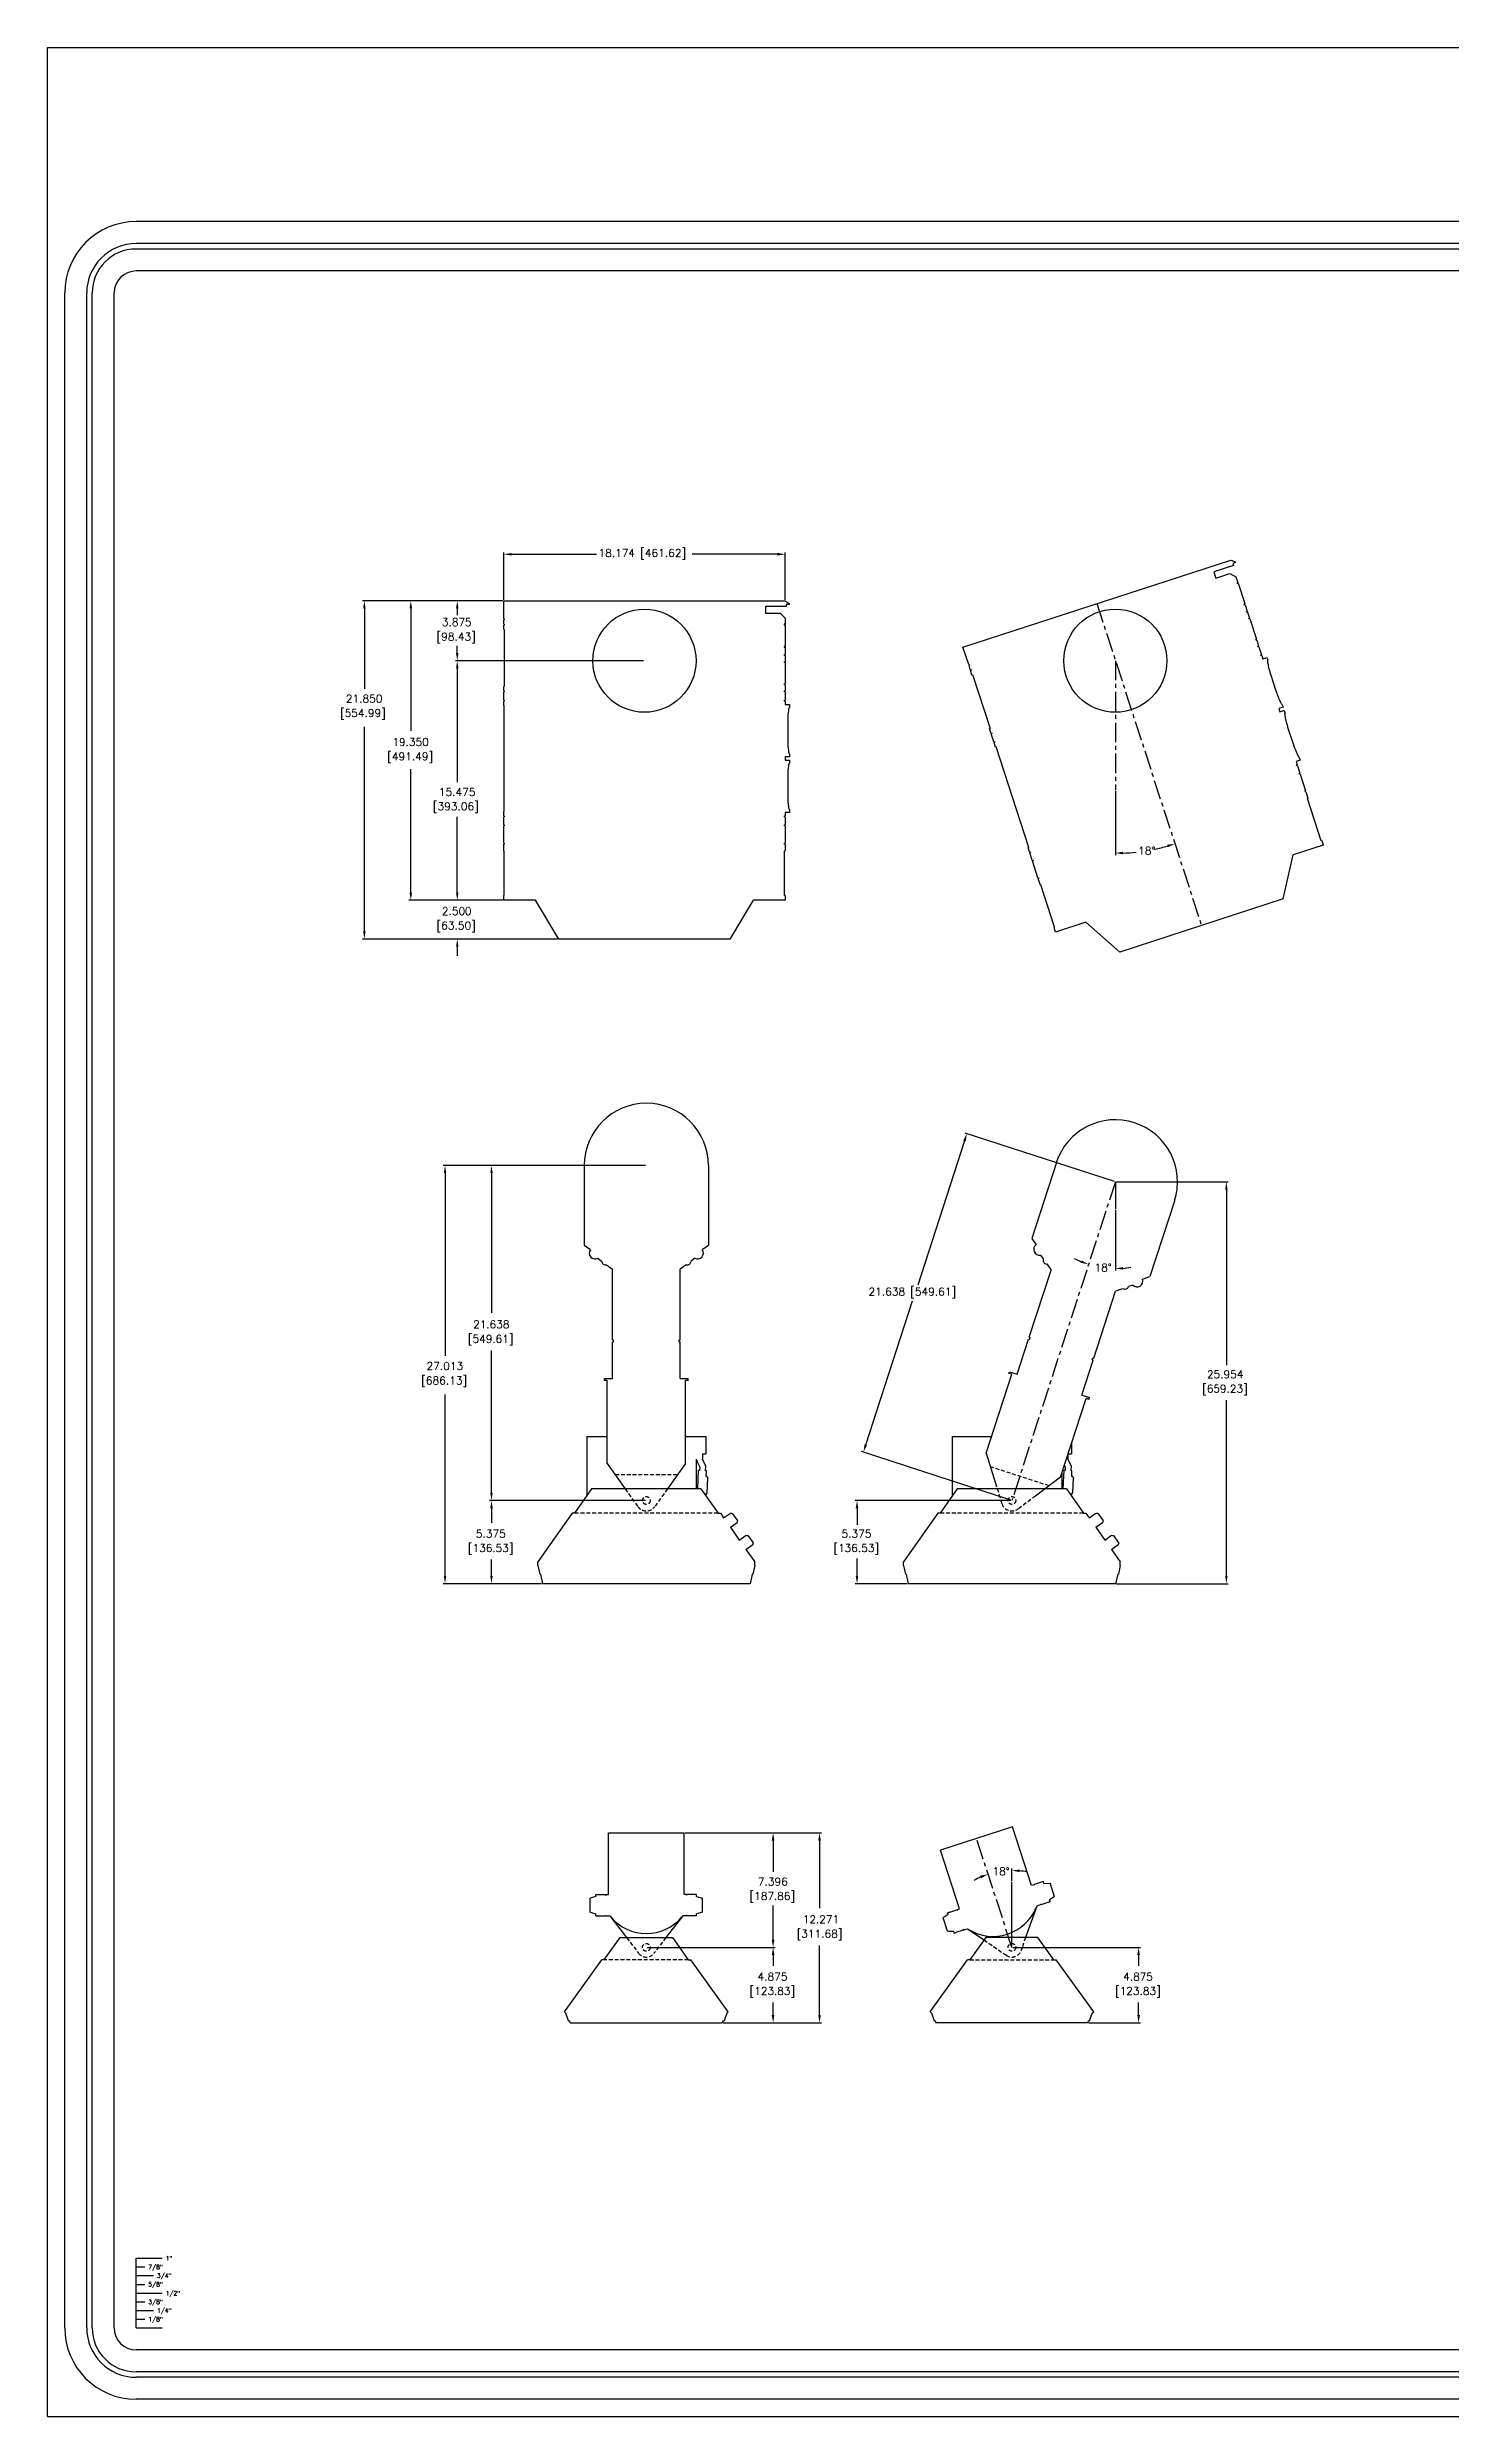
# Model space of a CAD drawing. Extents: x 0 to 198, y 0 to 153.
# Drawn here: x 0 to 90.6, y 0 to 153 of the extents above; entities that cross this region are included whole.
import ezdxf

# ---------------------------------------------------------------- set-up
doc = ezdxf.new("R2010")
doc.units = 0
doc.linetypes.add('CENTER', pattern=[2, 1.25, -0.25, 0.25, -0.25])
doc.linetypes.add('HIDDEN', pattern=[0.375, 0.25, -0.125])
doc.layers.get('0').update_dxf_attribs({"linetype": 'CONTINUOUS'})
for name, color, linetype in [('BODY_OUTLINE', 7, 'CONTINUOUS'), ('CENTER_LEG_OUTLINE', 7, 'CONTINUOUS'), ('DIMENSIONS', 1, 'CONTINUOUS'), ('FORM', 5, 'CONTINUOUS'), ('OUTER_LEG_OUTLINE', 7, 'CONTINUOUS')]:
    doc.layers.add(name, color=color, linetype=linetype)
doc.styles.get("Standard").update_dxf_attribs({"font": 'simplex.shx'})

# ---------------------------------------------------------------- blocks, each defined once
blk = doc.blocks.new('*U1')
at = {"layer": 'DIMENSIONS'}
for s, p in [('5.375 ', (27.68, 56.77)), ('[136.53]', (27.15, 55.84))]:
    blk.add_text(s, height=0.5, dxfattribs=at).set_placement(p)
blk = doc.blocks.new('*U2')
at = {"layer": 'DIMENSIONS'}
for s, p in [('21.638 ', (27.49, 70.28)), ('[549.61]', (27.15, 69.35))]:
    blk.add_text(s, height=0.5, dxfattribs=at).set_placement(p)
blk = doc.blocks.new('*U3')
at = {"layer": 'DIMENSIONS'}
for s, p in [('27.013 ', (24.49, 67.59)), ('[686.13]', (24.15, 66.66))]:
    blk.add_text(s, height=0.5, dxfattribs=at).set_placement(p)
blk = doc.blocks.new('*U4')
at = {"layer": 'DIMENSIONS'}
for s, p in [('5.375 ', (51.29, 56.77)), ('[136.53]', (50.76, 55.84))]:
    blk.add_text(s, height=0.5, dxfattribs=at).set_placement(p)
blk = doc.blocks.new('*U5')
at = {"layer": 'DIMENSIONS'}
blk.add_text('21.638 [549.61]', height=0.5, dxfattribs=at).set_placement((53.03, 72.4))
blk = doc.blocks.new('*U6')
at = {"layer": 'DIMENSIONS'}
for s, p in [('25.954 ', (74.89, 67.06)), ('[659.23]', (74.57, 66.13))]:
    blk.add_text(s, height=0.5, dxfattribs=at).set_placement(p)

msp = doc.modelspace()

# ---------------------------------------------------------------- linework, layer by layer
for p, q in [((0, 0), (0, 153)), ((0, 153), (198, 153)), ((5.73, 5.73), (5.73, 10.23)), ((5.73, 10.23), (7.42, 10.23)), ((5.73, 9.67), (6.29, 9.67)), ((5.73, 9.11), (6.86, 9.11)), ((5.73, 8.54), (6.29, 8.54)), ((5.73, 7.98), (7.42, 7.98)), ((5.73, 7.42), (6.29, 7.42)), ((5.73, 6.86), (6.86, 6.86)), ((5.73, 6.29), (6.29, 6.29)), ((5.73, 5.73), (7.42, 5.73)), ((0, 0), (198, 0))]:
    msp.add_line(p, q)
at = {"layer": 'BODY_OUTLINE'}
for p, q in [((59.13, 114.27), (76.42, 119.89)), ((76.59, 119.55), (75.33, 119.14)), ((76.42, 119.89), (76.71, 119.78)), ((76.73, 119.73), (76.55, 119.67)), ((76.55, 119.67), (76.59, 119.55)), ((76.71, 119.78), (76.73, 119.73)), ((75.33, 119.14), (75.46, 118.73)), ((75.46, 118.73), (76.37, 119.02)), ((76.37, 119.02), (76.76, 118.82)), ((76.76, 118.82), (76.88, 118.45)), ((76.88, 118.45), (76.82, 118.43)), ((76.82, 118.43), (76.84, 118.37)), ((76.84, 118.37), (76.9, 118.39)), ((76.9, 118.39), (77.33, 117.08)), ((29.47, 117.27), (47.65, 117.27)), ((29.47, 116.09), (29.47, 117.27)), ((47.71, 116.89), (46.38, 116.89)), ((46.38, 116.89), (46.38, 116.46)), ((46.38, 116.46), (47.33, 116.46)), ((47.33, 116.46), (47.65, 116.15)), ((47.65, 117.27), (47.9, 117.08)), ((47.9, 117.02), (47.71, 117.02)), ((47.71, 117.02), (47.71, 116.89)), ((47.9, 117.08), (47.9, 117.02)), ((77.33, 117.08), (77.27, 117.06)), ((77.27, 117.06), (77.29, 117.01)), ((77.29, 117.01), (77.35, 117.03)), ((77.35, 117.03), (77.49, 116.58)), ((77.45, 116.57), (77.49, 116.58)), ((77.47, 116.51), (77.45, 116.57)), ((77.51, 116.52), (77.47, 116.51)), ((77.51, 116.52), (77.63, 116.15)), ((29.47, 116.09), (29.51, 116.09)), ((29.51, 116.03), (29.47, 116.03)), ((29.47, 115.75), (29.47, 116.03)), ((29.47, 115.75), (29.51, 115.75)), ((29.51, 115.69), (29.47, 115.69)), ((29.47, 115.4), (29.47, 115.69)), ((29.47, 115.4), (29.51, 115.4)), ((29.51, 116.09), (29.51, 116.03)), ((29.51, 115.75), (29.51, 115.69)), ((29.51, 115.4), (29.51, 111.73)), ((47.58, 115.76), (47.58, 115.7)), ((47.65, 115.76), (47.58, 115.76)), ((47.58, 115.7), (47.65, 115.7)), ((47.65, 116.15), (47.65, 115.76)), ((47.65, 115.7), (47.65, 114.32)), ((77.59, 116.13), (77.63, 116.15)), ((77.61, 116.07), (77.59, 116.13)), ((77.65, 116.09), (77.61, 116.07)), ((77.65, 116.09), (78.08, 114.78)), ((78.04, 114.77), (78.08, 114.78)), ((78.06, 114.71), (78.04, 114.77)), ((47.58, 114.32), (47.58, 114.26)), ((47.65, 114.32), (47.58, 114.32)), ((47.58, 114.26), (47.65, 114.26)), ((47.61, 113.79), (47.65, 113.79)), ((47.61, 113.73), (47.61, 113.79)), ((47.65, 113.73), (47.61, 113.73)), ((47.61, 113.33), (47.65, 113.33)), ((47.61, 113.27), (47.61, 113.33)), ((47.65, 113.27), (47.61, 113.27)), ((47.65, 114.26), (47.65, 113.79)), ((47.65, 113.73), (47.65, 113.33)), ((47.65, 113.27), (47.65, 111.9)), ((59.5, 113.15), (59.13, 114.27)), ((78.1, 114.72), (78.06, 114.71)), ((78.1, 114.72), (78.22, 114.34)), ((78.18, 114.33), (78.22, 114.34)), ((78.2, 114.27), (78.18, 114.33)), ((78.24, 114.29), (78.2, 114.27)), ((78.24, 114.29), (78.4, 113.78)), ((78.36, 113.76), (78.4, 113.78)), ((78.38, 113.71), (78.36, 113.76)), ((78.42, 113.72), (78.38, 113.71)), ((78.42, 113.72), (78.49, 113.51)), ((78.49, 113.51), (78.76, 113.6)), ((78.76, 113.6), (78.81, 113.42)), ((78.81, 113.42), (78.81, 113.42)), ((78.81, 113.41), (78.81, 113.42)), ((78.81, 113.39), (78.81, 113.41)), ((78.81, 113.36), (78.81, 113.39)), ((78.81, 113.31), (78.81, 113.36)), ((78.82, 113.26), (78.81, 113.31)), ((78.84, 113.19), (78.82, 113.26)), ((29.47, 111.44), (29.47, 111.73)), ((29.51, 111.73), (29.47, 111.73)), ((47.61, 111.9), (47.65, 111.9)), ((47.61, 111.84), (47.61, 111.9)), ((47.65, 111.84), (47.61, 111.84)), ((47.65, 111.84), (47.65, 111.44)), ((59.5, 113.15), (59.54, 113.16)), ((59.55, 113.1), (59.52, 113.09)), ((59.6, 112.83), (59.52, 113.09)), ((59.54, 113.16), (59.55, 113.1)), ((59.6, 112.83), (59.64, 112.84)), ((59.66, 112.78), (59.62, 112.77)), ((59.71, 112.49), (59.62, 112.77)), ((59.64, 112.84), (59.66, 112.78)), ((59.71, 112.49), (59.75, 112.5)), ((59.75, 112.5), (60.88, 109.02)), ((78.85, 113.12), (78.84, 113.19)), ((78.87, 113.04), (78.85, 113.12)), ((78.89, 112.95), (78.87, 113.04)), ((78.91, 112.85), (78.89, 112.95)), ((78.94, 112.75), (78.91, 112.85)), ((78.97, 112.65), (78.94, 112.75)), ((79, 112.54), (78.97, 112.65)), ((79.03, 112.44), (79, 112.54)), ((79.34, 111.49), (79.03, 112.44)), ((29.47, 111.44), (29.51, 111.44)), ((29.51, 111.38), (29.47, 111.38)), ((29.47, 110.84), (29.47, 111.38)), ((29.47, 110.84), (29.51, 110.84)), ((29.51, 110.78), (29.47, 110.78)), ((29.47, 110.49), (29.47, 110.78)), ((29.51, 110.49), (29.47, 110.49)), ((29.51, 111.44), (29.51, 111.38)), ((29.51, 110.84), (29.51, 110.78)), ((29.51, 103.66), (29.51, 110.49)), ((47.61, 111.44), (47.65, 111.44)), ((47.61, 111.38), (47.61, 111.44)), ((47.65, 111.38), (47.61, 111.38)), ((47.61, 110.84), (47.65, 110.84)), ((47.61, 110.78), (47.61, 110.84)), ((47.65, 110.78), (47.61, 110.78)), ((47.65, 111.38), (47.65, 110.84)), ((47.65, 110.78), (47.65, 110.56)), ((47.65, 110.56), (47.93, 110.56)), ((47.88, 110.16), (47.89, 110.22)), ((47.89, 110.28), (47.9, 110.32)), ((47.89, 110.22), (47.89, 110.28)), ((47.9, 110.32), (47.91, 110.35)), ((47.91, 110.35), (47.92, 110.37)), ((47.92, 110.37), (47.92, 110.38)), ((47.92, 110.38), (47.93, 110.38)), ((47.93, 110.56), (47.93, 110.38)), ((79.38, 111.38), (79.34, 111.49)), ((79.41, 111.28), (79.38, 111.38)), ((79.45, 111.18), (79.41, 111.28)), ((79.49, 111.08), (79.45, 111.18)), ((79.52, 110.99), (79.49, 111.08)), ((79.56, 110.9), (79.52, 110.99)), ((79.8, 110.39), (79.53, 110.3)), ((79.53, 110.3), (79.6, 110.09)), ((79.6, 110.83), (79.56, 110.9)), ((79.63, 110.76), (79.6, 110.83)), ((79.6, 110.09), (79.86, 110.17)), ((79.66, 110.7), (79.63, 110.76)), ((79.68, 110.65), (79.66, 110.7)), ((79.7, 110.61), (79.68, 110.65)), ((79.72, 110.58), (79.7, 110.61)), ((79.73, 110.57), (79.72, 110.58)), ((79.73, 110.56), (79.73, 110.57)), ((79.74, 110.56), (79.73, 110.56)), ((79.74, 110.56), (79.8, 110.39)), ((79.86, 110.17), (79.87, 110.17)), ((79.87, 110.17), (79.93, 109.99)), ((47.83, 109.6), (47.84, 109.7)), ((47.83, 109.49), (47.83, 109.6)), ((47.83, 109.38), (47.83, 109.49)), ((47.83, 108.38), (47.83, 109.38)), ((47.84, 109.81), (47.85, 109.91)), ((47.84, 109.7), (47.84, 109.81)), ((47.85, 109.91), (47.86, 110)), ((47.86, 110), (47.87, 110.08)), ((47.87, 110.08), (47.88, 110.16)), ((60.88, 109.02), (60.84, 109.01)), ((60.93, 108.73), (60.84, 109.01)), ((60.93, 108.73), (60.97, 108.74)), ((60.99, 108.68), (60.95, 108.67)), ((61.12, 108.16), (60.95, 108.67)), ((60.97, 108.74), (60.99, 108.68)), ((79.92, 109.99), (79.93, 109.99)), ((79.92, 109.97), (79.92, 109.99)), ((79.92, 109.99), (79.92, 109.99)), ((79.92, 109.93), (79.92, 109.97)), ((79.93, 109.89), (79.92, 109.93)), ((79.94, 109.83), (79.93, 109.89)), ((79.95, 109.77), (79.94, 109.83)), ((79.96, 109.7), (79.95, 109.77)), ((79.98, 109.61), (79.96, 109.7)), ((80, 109.52), (79.98, 109.61)), ((80.02, 109.43), (80, 109.52)), ((80.05, 109.33), (80.02, 109.43)), ((80.08, 109.23), (80.05, 109.33)), ((80.11, 109.12), (80.08, 109.23)), ((80.14, 109.01), (80.11, 109.12)), ((80.45, 108.06), (80.14, 109.01)), ((47.65, 107.19), (47.65, 106.96)), ((47.93, 107.19), (47.65, 107.19)), ((47.83, 108.27), (47.83, 108.38)), ((47.83, 108.16), (47.83, 108.27)), ((47.84, 108.05), (47.83, 108.16)), ((47.84, 107.94), (47.84, 108.05)), ((47.85, 107.85), (47.84, 107.94)), ((47.86, 107.75), (47.85, 107.85)), ((47.87, 107.67), (47.86, 107.75)), ((47.88, 107.59), (47.87, 107.67)), ((47.89, 107.53), (47.88, 107.59)), ((47.89, 107.48), (47.89, 107.53)), ((47.9, 107.43), (47.89, 107.48)), ((47.91, 107.4), (47.9, 107.43)), ((47.92, 107.38), (47.91, 107.4)), ((47.92, 107.38), (47.92, 107.38)), ((47.93, 107.38), (47.92, 107.38)), ((47.93, 107.38), (47.93, 107.19)), ((61.12, 108.16), (61.16, 108.17)), ((61.17, 108.11), (61.14, 108.1)), ((61.23, 107.82), (61.14, 108.1)), ((61.16, 108.17), (61.17, 108.11)), ((61.27, 107.83), (61.23, 107.82)), ((63.38, 101.34), (61.27, 107.83)), ((80.49, 107.96), (80.45, 108.06)), ((80.52, 107.86), (80.49, 107.96)), ((80.56, 107.75), (80.52, 107.86)), ((80.6, 107.66), (80.56, 107.75)), ((80.64, 107.56), (80.6, 107.66)), ((80.67, 107.48), (80.64, 107.56)), ((80.71, 107.4), (80.67, 107.48)), ((80.74, 107.33), (80.71, 107.4)), ((80.77, 107.27), (80.74, 107.33)), ((80.79, 107.23), (80.77, 107.27)), ((80.81, 107.19), (80.79, 107.23)), ((80.83, 107.16), (80.81, 107.19)), ((80.84, 107.14), (80.83, 107.16)), ((80.85, 107.14), (80.84, 107.14)), ((80.85, 107.14), (80.91, 106.96)), ((80.85, 107.14), (80.85, 107.14)), ((47.65, 106.96), (47.92, 106.96)), ((47.83, 106), (47.84, 106.1)), ((47.83, 105.89), (47.83, 106)), ((47.83, 105.78), (47.83, 105.89)), ((47.83, 104.78), (47.83, 105.78)), ((47.84, 106.21), (47.85, 106.31)), ((47.84, 106.1), (47.84, 106.21)), ((47.85, 106.31), (47.86, 106.4)), ((47.86, 106.4), (47.87, 106.48)), ((47.87, 106.48), (47.88, 106.56)), ((47.88, 106.56), (47.89, 106.62)), ((47.89, 106.68), (47.9, 106.72)), ((47.89, 106.62), (47.89, 106.68)), ((47.9, 106.72), (47.91, 106.75)), ((47.91, 106.75), (47.92, 106.77)), ((47.92, 106.96), (47.93, 106.96)), ((47.92, 106.77), (47.92, 106.78)), ((47.92, 106.78), (47.93, 106.78)), ((47.93, 106.96), (47.93, 106.78)), ((80.91, 106.96), (80.64, 106.88)), ((80.64, 106.88), (80.71, 106.67)), ((80.67, 106.65), (80.71, 106.67)), ((80.69, 106.6), (80.67, 106.65)), ((80.73, 106.61), (80.69, 106.6)), ((80.73, 106.61), (80.89, 106.13)), ((80.85, 106.12), (80.89, 106.13)), ((80.87, 106.06), (80.85, 106.12)), ((80.91, 106.07), (80.87, 106.06)), ((80.91, 106.07), (81.26, 104.99)), ((47.83, 104.67), (47.83, 104.78)), ((47.83, 104.56), (47.83, 104.67)), ((47.84, 104.45), (47.83, 104.56)), ((47.84, 104.34), (47.84, 104.45)), ((47.85, 104.25), (47.84, 104.34)), ((47.86, 104.15), (47.85, 104.25)), ((47.87, 104.07), (47.86, 104.15)), ((47.88, 103.99), (47.87, 104.07)), ((81.22, 104.98), (81.26, 104.99)), ((81.24, 104.92), (81.22, 104.98)), ((81.28, 104.93), (81.24, 104.92)), ((81.28, 104.93), (81.41, 104.52)), ((81.37, 104.5), (81.41, 104.52)), ((82.26, 101.77), (81.37, 104.5)), ((29.47, 103.66), (29.51, 103.66)), ((29.47, 103.37), (29.47, 103.66)), ((29.47, 103.37), (29.51, 103.37)), ((29.51, 103.31), (29.47, 103.31)), ((29.47, 102.8), (29.47, 103.31)), ((29.47, 102.8), (29.51, 102.8)), ((29.47, 101.6), (29.47, 102.74)), ((29.51, 102.74), (29.47, 102.74)), ((29.51, 103.37), (29.51, 103.31)), ((29.51, 102.8), (29.51, 102.74)), ((47.61, 103.37), (47.65, 103.37)), ((47.61, 103.31), (47.61, 103.37)), ((47.65, 103.31), (47.61, 103.31)), ((47.61, 102.8), (47.65, 102.8)), ((47.61, 102.74), (47.61, 102.8)), ((47.65, 102.74), (47.61, 102.74)), ((47.93, 103.59), (47.65, 103.59)), ((47.65, 103.59), (47.65, 103.37)), ((47.65, 103.31), (47.65, 102.8)), ((47.65, 102.74), (47.65, 101.6)), ((47.89, 103.93), (47.88, 103.99)), ((47.89, 103.88), (47.89, 103.93)), ((47.9, 103.83), (47.89, 103.88)), ((47.91, 103.8), (47.9, 103.83)), ((47.92, 103.78), (47.91, 103.8)), ((47.92, 103.78), (47.92, 103.78)), ((47.93, 103.78), (47.92, 103.78)), ((47.93, 103.78), (47.93, 103.59)), ((29.47, 101.6), (29.51, 101.6)), ((29.51, 101.54), (29.47, 101.54)), ((29.47, 101.11), (29.47, 101.54)), ((29.51, 101.11), (29.47, 101.11)), ((29.51, 101.6), (29.51, 101.54)), ((29.51, 98.23), (29.51, 101.11)), ((47.61, 101.6), (47.65, 101.6)), ((47.61, 101.54), (47.61, 101.6)), ((47.65, 101.54), (47.61, 101.54)), ((47.61, 98.23), (47.61, 101.11)), ((47.61, 101.11), (47.65, 101.11)), ((47.65, 101.54), (47.65, 101.11)), ((63.34, 101.33), (63.38, 101.34)), ((63.43, 101.05), (63.34, 101.33)), ((63.43, 101.05), (63.47, 101.06)), ((63.48, 101.01), (63.45, 100.99)), ((63.6, 100.51), (63.45, 100.99)), ((63.47, 101.06), (63.48, 101.01)), ((82.4, 101.48), (80.45, 100.85)), ((82.3, 101.78), (82.26, 101.77)), ((82.3, 101.78), (82.4, 101.48)), ((63.6, 100.51), (63.64, 100.53)), ((63.66, 100.47), (63.62, 100.46)), ((63.97, 99.37), (63.62, 100.46)), ((63.64, 100.53), (63.66, 100.47)), ((79.8, 98.01), (80.45, 100.85)), ((29.47, 98.23), (29.51, 98.23)), ((29.47, 97.92), (29.47, 98.23)), ((47.65, 98.23), (47.61, 98.23)), ((47.65, 98.23), (47.65, 97.92)), ((63.97, 99.37), (64.01, 99.38)), ((64.03, 99.33), (63.99, 99.31)), ((64.13, 98.9), (63.99, 99.31)), ((64.01, 99.38), (64.03, 99.33)), ((64.16, 98.91), (64.13, 98.9)), ((65.05, 96.18), (64.16, 98.91)), ((79.8, 98.01), (69.26, 94.58)), ((31.52, 97.92), (29.47, 97.92)), ((33.02, 95.42), (31.52, 97.92)), ((44.1, 95.42), (45.6, 97.92)), ((47.65, 97.92), (45.6, 97.92)), ((67.06, 96.5), (65.11, 95.87)), ((69.26, 94.58), (67.06, 96.5)), ((44.1, 95.42), (33.02, 95.42)), ((65.02, 96.17), (65.05, 96.18)), ((65.11, 95.87), (65.02, 96.17))]:
    msp.add_line(p, q, dxfattribs=at)
for centre in [(38.56, 113.39), (68.97, 113.39)]:
    msp.add_circle(centre, 3.33, dxfattribs=at)
at = {"layer": 'CENTER_LEG_OUTLINE'}
for p, q in [((36.24, 37.7), (41.12, 37.7)), ((36.24, 33.71), (36.24, 37.7)), ((41.12, 33.71), (41.12, 37.7)), ((62.32, 38.09), (57.68, 36.58)), ((63.55, 34.3), (62.32, 38.09)), ((58.91, 32.79), (57.68, 36.58)), ((35.43, 33.59), (35.43, 33.71)), ((35.43, 33.71), (35.55, 33.71)), ((35.55, 33.7), (35.55, 33.71)), ((35.57, 33.7), (35.55, 33.7)), ((35.57, 33.71), (36.05, 33.71)), ((35.57, 33.7), (35.57, 33.71)), ((36.05, 33.68), (36.05, 33.71)), ((36.05, 33.68), (36.09, 33.68)), ((36.09, 33.71), (36.24, 33.71)), ((36.09, 33.68), (36.09, 33.71)), ((41.27, 33.71), (41.12, 33.71)), ((41.27, 33.68), (41.27, 33.71)), ((41.3, 33.68), (41.27, 33.68)), ((41.3, 33.68), (41.3, 33.71)), ((41.79, 33.71), (41.3, 33.71)), ((41.79, 33.7), (41.79, 33.71)), ((41.79, 33.7), (41.8, 33.7)), ((41.93, 33.71), (41.8, 33.71)), ((41.8, 33.7), (41.8, 33.71)), ((41.93, 33.59), (41.93, 33.71)), ((63.7, 34.35), (63.55, 34.3)), ((63.71, 34.32), (63.7, 34.35)), ((63.74, 34.33), (63.71, 34.32)), ((64.19, 34.51), (63.73, 34.36)), ((63.74, 34.33), (63.73, 34.36)), ((64.19, 34.49), (64.19, 34.51)), ((64.19, 34.49), (64.21, 34.5)), ((64.32, 34.55), (64.2, 34.51)), ((64.21, 34.5), (64.2, 34.51)), ((64.36, 34.43), (64.32, 34.55)), ((64.36, 34.43), (64.75, 34.44)), ((65.03, 33.58), (64.75, 34.44)), ((35.43, 33.59), (35.05, 33.48)), ((35.05, 32.58), (35.05, 33.48)), ((35.05, 32.58), (35.43, 32.46)), ((35.43, 32.34), (35.43, 32.46)), ((35.43, 32.34), (35.55, 32.34)), ((35.57, 32.35), (35.55, 32.35)), ((35.55, 32.34), (35.55, 32.35)), ((35.57, 32.34), (35.57, 32.35)), ((35.57, 32.34), (36.05, 32.34)), ((36.05, 32.37), (36.09, 32.37)), ((36.05, 32.34), (36.05, 32.37)), ((36.09, 32.34), (36.09, 32.37)), ((36.09, 32.34), (36.33, 32.34)), ((36.33, 32.34), (37.41, 30.93)), ((41.03, 32.34), (39.95, 30.93)), ((41.27, 32.34), (41.03, 32.34)), ((41.3, 32.37), (41.27, 32.37)), ((41.27, 32.34), (41.27, 32.37)), ((41.3, 32.34), (41.3, 32.37)), ((41.79, 32.34), (41.3, 32.34)), ((41.79, 32.34), (41.79, 32.35)), ((41.79, 32.35), (41.8, 32.35)), ((41.8, 32.34), (41.8, 32.35)), ((41.93, 32.34), (41.8, 32.34)), ((41.93, 33.59), (42.3, 33.48)), ((42.3, 32.58), (41.93, 32.46)), ((41.93, 32.34), (41.93, 32.46)), ((42.3, 32.58), (42.3, 33.48)), ((58.18, 32.42), (57.86, 32.2)), ((58.14, 31.34), (57.86, 32.2)), ((58.14, 32.54), (58.26, 32.58)), ((58.18, 32.42), (58.14, 32.54)), ((58.27, 32.57), (58.26, 32.58)), ((58.28, 32.57), (58.27, 32.57)), ((58.28, 32.58), (58.74, 32.73)), ((58.28, 32.57), (58.28, 32.58)), ((58.75, 32.7), (58.74, 32.73)), ((58.75, 32.7), (58.78, 32.71)), ((58.77, 32.74), (58.91, 32.79)), ((58.78, 32.71), (58.77, 32.74)), ((63.89, 32.96), (63.17, 30.93)), ((64.12, 33.04), (63.89, 32.96)), ((64.14, 33.08), (64.11, 33.07)), ((64.12, 33.04), (64.11, 33.07)), ((64.15, 33.05), (64.14, 33.08)), ((64.61, 33.2), (64.15, 33.05)), ((64.61, 33.21), (64.62, 33.22)), ((64.61, 33.2), (64.61, 33.21)), ((64.63, 33.2), (64.62, 33.22)), ((64.75, 33.24), (64.63, 33.2)), ((65.03, 33.58), (64.71, 33.36)), ((64.75, 33.24), (64.71, 33.36)), ((35.96, 29.5), (36.99, 30.93)), ((36.99, 30.93), (40.37, 30.93)), ((40.37, 30.93), (41.39, 29.5)), ((58.14, 31.34), (58.53, 31.35)), ((58.57, 31.23), (58.53, 31.35)), ((58.57, 31.23), (58.69, 31.27)), ((58.69, 31.27), (58.68, 31.29)), ((58.7, 31.29), (58.68, 31.29)), ((58.7, 31.28), (59.16, 31.43)), ((58.7, 31.28), (58.7, 31.29)), ((59.15, 31.46), (59.18, 31.47)), ((59.16, 31.43), (59.15, 31.46)), ((59.19, 31.44), (59.18, 31.47)), ((59.19, 31.44), (59.43, 31.51)), ((59.43, 31.51), (60.49, 30.78)), ((60.6, 30.93), (59.57, 29.5)), ((63.97, 30.93), (60.6, 30.93)), ((65, 29.5), (63.97, 30.93)), ((33.39, 26.13), (35.81, 29.5)), ((35.96, 29.5), (35.81, 29.5)), ((41.39, 29.5), (41.55, 29.5)), ((43.97, 26.13), (41.55, 29.5)), ((57, 26.13), (59.42, 29.5)), ((59.57, 29.5), (59.42, 29.5)), ((65, 29.5), (65.15, 29.5)), ((67.58, 26.13), (65.15, 29.5)), ((33.49, 26.05), (33.39, 26.13)), ((33.65, 25.55), (33.49, 26.05)), ((43.87, 26.05), (43.7, 25.55)), ((43.87, 26.05), (43.97, 26.13)), ((57.1, 26.05), (57, 26.13)), ((57.1, 26.05), (57.26, 25.55)), ((67.31, 25.55), (67.47, 26.05)), ((67.47, 26.05), (67.58, 26.13)), ((33.65, 25.55), (33.73, 25.55)), ((33.77, 25.43), (33.73, 25.55)), ((33.77, 25.43), (43.58, 25.43)), ((43.62, 25.55), (43.58, 25.43)), ((43.62, 25.55), (43.7, 25.55)), ((57.34, 25.55), (57.26, 25.55)), ((57.34, 25.55), (57.38, 25.43)), ((67.19, 25.43), (57.38, 25.43)), ((67.19, 25.43), (67.23, 25.55)), ((67.31, 25.55), (67.23, 25.55))]:
    msp.add_line(p, q, dxfattribs=at)
at = {"layer": 'CENTER_LEG_OUTLINE', "linetype": 'HIDDEN'}
for p, q in [((37.41, 30.93), (38.18, 29.92)), ((39.95, 30.93), (39.17, 29.92)), ((60.49, 30.78), (61.93, 29.79)), ((63.17, 30.93), (62.88, 30.1)), ((41.39, 29.5), (35.96, 29.5)), ((59.57, 29.5), (65, 29.5))]:
    msp.add_line(p, q, dxfattribs=at)
for centre in [(38.68, 30.3), (62.29, 30.3)]:
    msp.add_circle(centre, 0.25, dxfattribs=at)
at = {"layer": 'CENTER_LEG_OUTLINE'}
for centre, start, end in [((38.68, 34.2), 220.1157, 319.8843), ((61.08, 34.01), 238.1157, 337.8843)]:
    msp.add_arc(centre, 3, start, end, dxfattribs=at)
at = {"layer": 'CENTER_LEG_OUTLINE', "linetype": 'HIDDEN'}
for centre, start, end in [((38.68, 30.3), 217.4791, 322.5209), ((62.29, 30.3), 235.4791, 340.5209)]:
    msp.add_arc(centre, 0.625, start, end, dxfattribs=at)
at = {"layer": 'DIMENSIONS'}
for p, q in [((29.47, 117.33), (29.47, 120.39)), ((29.97, 120.27), (35.47, 120.27)), ((47.15, 120.27), (41.65, 120.27)), ((47.65, 117.33), (47.65, 120.39)), ((29.41, 117.27), (20.35, 117.27)), ((20.47, 116.77), (20.47, 111.58)), ((29.41, 117.27), (23.35, 117.27)), ((23.47, 116.77), (23.47, 108.86)), ((29.41, 117.27), (26.35, 117.27)), ((26.47, 116.77), (26.47, 116.34)), ((38.5, 113.39), (26.35, 113.39)), ((38.5, 113.39), (26.35, 113.39)), ((26.47, 113.89), (26.47, 114.36)), ((26.47, 112.89), (26.47, 105.56)), ((20.47, 95.92), (20.47, 109.13)), ((23.47, 98.42), (23.47, 106.38)), ((68.97, 104.99), (68.97, 100.84)), ((26.47, 98.42), (26.47, 103.31)), ((29.41, 97.92), (23.35, 97.92)), ((29.41, 97.92), (26.35, 97.92)), ((29.41, 97.92), (26.35, 97.92)), ((32.95, 95.42), (20.35, 95.42)), ((32.95, 95.42), (26.35, 95.42)), ((26.47, 94.92), (26.47, 94.33)), ((68.91, 79.76), (59.27, 82.89)), ((59.23, 82.38), (56.21, 73.07)), ((38.62, 80.8), (25.55, 80.8)), ((25.68, 80.3), (25.68, 68.51)), ((38.62, 80.8), (28.55, 80.8)), ((28.68, 80.3), (28.68, 71.29)), ((68.97, 79.74), (68.97, 77.97)), ((69.04, 79.74), (76.26, 79.74)), ((76.14, 79.24), (76.14, 67.89)), ((68.97, 77.91), (68.97, 74.01)), ((52.85, 62.75), (55.88, 72.06)), ((28.68, 59.66), (28.68, 68.85)), ((25.68, 54.29), (25.68, 66.01)), ((76.14, 54.29), (76.14, 65.63)), ((62.23, 59.18), (52.58, 62.32)), ((38.62, 59.16), (28.55, 59.16)), ((38.62, 59.16), (28.55, 59.16)), ((28.68, 58.66), (28.68, 57.71)), ((62.22, 59.16), (52.16, 59.16)), ((52.29, 58.66), (52.29, 57.6)), ((28.68, 54.29), (28.68, 55.36)), ((52.29, 54.29), (52.29, 55.41)), ((31.92, 53.79), (25.55, 53.79)), ((31.92, 53.79), (28.55, 53.79)), ((55.53, 53.79), (52.16, 53.79)), ((69.05, 53.79), (76.26, 53.79)), ((41.18, 37.7), (46.99, 37.7)), ((41.18, 37.7), (49.99, 37.7)), ((46.87, 37.2), (46.87, 35.19)), ((49.87, 37.2), (49.87, 32.83)), ((62.29, 34.58), (62.29, 35.4)), ((62.29, 30.3), (62.29, 34.52)), ((46.87, 30.8), (46.87, 33)), ((38.74, 30.3), (46.99, 30.3)), ((38.74, 30.3), (46.99, 30.3)), ((46.87, 29.8), (46.87, 29.11)), ((49.87, 25.93), (49.87, 30.43)), ((62.35, 30.3), (70.6, 30.3)), ((70.47, 29.8), (70.47, 29.11)), ((46.87, 25.93), (46.87, 26.75)), ((70.47, 25.93), (70.47, 26.75)), ((43.65, 25.43), (49.99, 25.43)), ((43.65, 25.43), (46.99, 25.43)), ((67.25, 25.43), (70.6, 25.43))]:
    msp.add_line(p, q, dxfattribs=at)
at = {"layer": 'DIMENSIONS', "linetype": 'CENTER'}
for p, q in [((67.78, 117.08), (74.53, 96.3)), ((68.97, 113.39), (68.97, 105.05)), ((68.97, 79.74), (62.29, 59.16)), ((62.29, 30.3), (60, 37.34))]:
    msp.add_line(p, q, dxfattribs=at)
at = {"layer": 'DIMENSIONS'}
for centre, radius, start, end in [((68.97, 113.39), 12.43, 272.3054, 276.2033), ((68.97, 113.39), 12.43, 281.8185, 285.6946), ((68.97, 79.74), 5.61, 241.7747, 246.8873), ((68.97, 79.74), 5.61, 275.1127, 280.2253), ((62.29, 30.3), 4.97, 78.4611, 84.2306), ((62.29, 30.3), 4.97, 113.7694, 119.5389)]:
    msp.add_arc(centre, radius, start, end, dxfattribs=at)
for points in [[(29.97, 120.35), (29.97, 120.18), (29.47, 120.27)], [(47.15, 120.35), (47.15, 120.18), (47.65, 120.27)], [(20.39, 116.77), (20.55, 116.77), (20.47, 117.27)], [(23.39, 116.77), (23.55, 116.77), (23.47, 117.27)], [(26.39, 116.77), (26.55, 116.77), (26.47, 117.27)], [(26.39, 113.89), (26.55, 113.89), (26.47, 113.39)], [(26.39, 112.89), (26.55, 112.89), (26.47, 113.39)], [(69.47, 100.89), (69.47, 101.06), (68.97, 100.97)], [(72.31, 101.51), (72.36, 101.35), (72.81, 101.57)], [(23.39, 98.42), (23.55, 98.42), (23.47, 97.92)], [(26.39, 98.42), (26.55, 98.42), (26.47, 97.92)], [(20.39, 95.92), (20.55, 95.92), (20.47, 95.42)], [(26.39, 94.92), (26.55, 94.92), (26.47, 95.42)], [(59.15, 82.41), (59.31, 82.35), (59.38, 82.86)], [(25.6, 80.3), (25.76, 80.3), (25.68, 80.8)], [(28.6, 80.3), (28.76, 80.3), (28.68, 80.8)], [(76.06, 79.24), (76.22, 79.24), (76.14, 79.74)], [(66.8, 74.66), (66.74, 74.51), (67.24, 74.41)], [(69.48, 74.07), (69.47, 74.24), (68.97, 74.14)], [(52.77, 62.78), (52.93, 62.73), (52.7, 62.28)], [(28.6, 59.66), (28.76, 59.66), (28.68, 59.16)], [(28.6, 58.66), (28.76, 58.66), (28.68, 59.16)], [(52.2, 58.66), (52.37, 58.66), (52.29, 59.16)], [(25.6, 54.29), (25.76, 54.29), (25.68, 53.79)], [(28.6, 54.29), (28.76, 54.29), (28.68, 53.79)], [(52.2, 54.29), (52.37, 54.29), (52.29, 53.79)], [(76.06, 54.29), (76.22, 54.29), (76.14, 53.79)], [(46.78, 37.2), (46.95, 37.2), (46.87, 37.7)], [(49.78, 37.2), (49.95, 37.2), (49.87, 37.7)], [(62.78, 35.16), (62.79, 35.33), (62.29, 35.27)], [(60.25, 34.93), (60.31, 34.77), (60.75, 35.03)], [(46.78, 30.8), (46.95, 30.8), (46.87, 30.3)], [(46.78, 29.8), (46.95, 29.8), (46.87, 30.3)], [(70.39, 29.8), (70.56, 29.8), (70.47, 30.3)], [(46.78, 25.93), (46.95, 25.93), (46.87, 25.43)], [(49.78, 25.93), (49.95, 25.93), (49.87, 25.43)], [(70.39, 25.93), (70.56, 25.93), (70.47, 25.43)]]:
    msp.add_solid(points, dxfattribs=at)
at = {"layer": 'FORM'}
for p, q in [((192.27, 141.75), (5.73, 141.75)), ((192.27, 140.33), (5.73, 140.33)), ((192.27, 139.98), (5.73, 139.98)), ((192.27, 138.56), (5.73, 138.56)), ((1.12, 5.73), (1.12, 137.14)), ((2.54, 5.73), (2.54, 137.14)), ((2.9, 5.73), (2.9, 137.14)), ((4.31, 5.73), (4.31, 137.14)), ((192.27, 4.31), (5.73, 4.31)), ((192.27, 2.9), (5.73, 2.9)), ((192.27, 2.54), (5.73, 2.54)), ((192.27, 1.12), (5.73, 1.12))]:
    msp.add_line(p, q, dxfattribs=at)
for centre, radius, start, end in [((5.73, 137.14), 4.61, 90, 180), ((5.73, 137.14), 3.19, 90, 180), ((5.73, 137.14), 2.84, 90, 180), ((5.73, 137.14), 1.42, 90, 180), ((5.73, 5.73), 4.61, 180, 270), ((5.73, 5.73), 3.19, 180, 270), ((5.73, 5.73), 2.84, 180, 270), ((5.73, 5.73), 1.42, 180, 270)]:
    msp.add_arc(centre, radius, start, end, dxfattribs=at)
at = {"layer": 'OUTER_LEG_OUTLINE'}
for p, q in [((34.67, 80.8), (34.67, 75.66)), ((42.69, 80.8), (42.69, 75.66)), ((65.16, 80.98), (63.57, 76.09)), ((72.79, 78.5), (71.2, 73.62)), ((34.67, 75.66), (35.07, 75.36)), ((42.29, 75.36), (42.69, 75.66)), ((63.57, 76.09), (63.86, 75.68)), ((64.14, 75.01), (64.31, 74.76)), ((35.55, 74.8), (35.79, 74.62)), ((36.1, 74.39), (36.49, 74.09)), ((36.49, 69.53), (36.49, 74.09)), ((41.26, 74.39), (40.87, 74.09)), ((40.87, 69.53), (40.87, 74.09)), ((41.81, 74.8), (41.57, 74.62)), ((63.41, 69.7), (64.82, 74.04)), ((64.54, 74.44), (64.82, 74.04)), ((70.73, 73.45), (71.2, 73.62)), ((67.57, 68.35), (68.98, 72.68)), ((69.44, 72.84), (68.98, 72.68)), ((70.1, 73.07), (69.81, 72.97)), ((36.49, 69.53), (36.55, 69.53)), ((36.49, 67.03), (36.49, 69.41)), ((36.49, 69.41), (36.55, 69.41)), ((36.55, 69.41), (36.55, 69.53)), ((40.8, 69.41), (40.8, 69.53)), ((40.8, 69.53), (40.87, 69.53)), ((40.8, 69.41), (40.87, 69.41)), ((40.87, 67.03), (40.87, 69.41)), ((62.64, 67.32), (63.37, 69.58)), ((63.37, 69.58), (63.43, 69.56)), ((63.41, 69.7), (63.47, 69.68)), ((63.43, 69.56), (63.47, 69.68)), ((62.1, 67.36), (62.14, 67.48)), ((62.28, 67.31), (62.1, 67.36)), ((62.14, 67.48), (62.64, 67.32)), ((66.8, 65.97), (67.53, 68.23)), ((67.47, 68.25), (67.51, 68.37)), ((67.47, 68.25), (67.53, 68.23)), ((67.51, 68.37), (67.57, 68.35)), ((35.97, 67.03), (36.49, 67.03)), ((35.97, 66.91), (35.97, 67.03)), ((36.15, 66.91), (35.97, 66.91)), ((36.15, 61.56), (36.15, 66.91)), ((40.87, 67.03), (41.39, 67.03)), ((41.2, 61.56), (41.2, 66.91)), ((41.39, 66.91), (41.2, 66.91)), ((41.39, 66.91), (41.39, 67.03)), ((60.62, 62.22), (62.28, 67.31)), ((66.8, 65.97), (67.29, 65.81)), ((67.25, 65.69), (67.29, 65.81)), ((65.43, 60.66), (67.08, 65.75)), ((67.25, 65.69), (67.08, 65.75)), ((34.83, 63.29), (34.83, 59.47)), ((34.83, 63.29), (36.15, 63.29)), ((41.2, 63.29), (42.52, 63.29)), ((42.52, 63.29), (42.52, 62.17)), ((58.44, 63.29), (58.44, 59.47)), ((58.44, 63.29), (60.97, 63.29)), ((66.13, 62.82), (66.13, 62.17)), ((36.15, 61.56), (37.32, 59.91)), ((41.2, 61.56), (40.04, 59.91)), ((41.9, 61.82), (41.9, 59.91)), ((42.15, 61.3), (41.96, 61.67)), ((42.14, 61.1), (42.15, 61.3)), ((42.3, 62.17), (42.52, 62.17)), ((42.3, 62.17), (42.3, 61.84)), ((42.53, 61.38), (42.3, 61.84)), ((42.51, 61.08), (42.53, 61.38)), ((60.62, 62.22), (61.23, 60.29)), ((65.76, 61.3), (65.68, 61.45)), ((65.75, 61.1), (65.76, 61.3)), ((65.91, 62.13), (65.91, 61.84)), ((66.14, 61.38), (65.91, 61.84)), ((65.92, 62.17), (66.13, 62.17)), ((66.12, 61.08), (66.14, 61.38)), ((35.15, 59.91), (34.05, 58.35)), ((42.21, 59.91), (35.15, 59.91)), ((42, 59.91), (42.06, 61.11)), ((42.14, 61.1), (42.06, 61.11)), ((42.21, 59.91), (43.31, 58.35)), ((42.56, 61.08), (42.51, 61.08)), ((42.54, 60.7), (42.56, 61.08)), ((42.62, 60.7), (42.54, 60.7)), ((42.56, 59.58), (42.61, 59.67)), ((42.61, 59.67), (42.66, 60.6)), ((42.62, 60.7), (42.66, 60.6)), ((58.76, 59.91), (57.66, 58.35)), ((65.82, 59.91), (58.76, 59.91)), ((65.43, 60.66), (63.81, 59.45)), ((65.51, 60.9), (65.51, 59.91)), ((65.61, 59.91), (65.67, 61.11)), ((65.75, 61.1), (65.67, 61.11)), ((65.82, 59.91), (66.91, 58.35)), ((66.17, 61.08), (66.12, 61.08)), ((66.15, 60.7), (66.17, 61.08)), ((66.23, 60.7), (66.15, 60.7)), ((66.16, 59.58), (66.22, 59.67)), ((66.22, 59.67), (66.27, 60.6)), ((66.23, 60.7), (66.27, 60.6)), ((33.9, 58.35), (31.68, 55.19)), ((34.05, 58.35), (33.9, 58.35)), ((42.48, 59.53), (42.48, 59.58)), ((42.56, 59.58), (42.48, 59.58)), ((43.31, 58.35), (43.46, 58.35)), ((43.46, 58.35), (43.67, 58.04)), ((43.67, 58.04), (44.11, 58.35)), ((44.23, 58.33), (44.57, 57.86)), ((57.51, 58.35), (55.29, 55.19)), ((57.66, 58.35), (57.51, 58.35)), ((66.09, 59.53), (66.09, 59.58)), ((66.16, 59.58), (66.09, 59.58)), ((66.91, 58.35), (67.07, 58.35)), ((67.07, 58.35), (67.28, 58.04)), ((67.28, 58.04), (67.72, 58.35)), ((67.84, 58.33), (68.18, 57.86)), ((44.11, 57.43), (44.54, 57.74)), ((44.11, 57.43), (44.68, 56.61)), ((44.68, 56.61), (45.12, 56.92)), ((45.24, 56.9), (45.57, 56.43)), ((67.71, 57.43), (68.15, 57.74)), ((67.71, 57.43), (68.29, 56.61)), ((68.29, 56.61), (68.73, 56.92)), ((68.85, 56.9), (69.18, 56.43)), ((31.68, 54.97), (31.68, 55.19)), ((45.11, 56), (45.55, 56.31)), ((45.11, 56), (45.68, 55.19)), ((45.68, 54.97), (45.68, 55.19)), ((55.29, 54.97), (55.29, 55.19)), ((68.72, 56), (69.16, 56.31)), ((68.72, 56), (69.29, 55.19)), ((69.29, 54.97), (69.29, 55.19)), ((31.68, 54.97), (31.8, 54.41)), ((31.85, 54.41), (31.8, 54.41)), ((31.85, 54.41), (31.98, 53.79)), ((45.38, 53.79), (31.98, 53.79)), ((45.51, 54.41), (45.38, 53.79)), ((45.56, 54.41), (45.51, 54.41)), ((45.68, 54.97), (45.56, 54.41)), ((55.29, 54.97), (55.41, 54.41)), ((55.46, 54.41), (55.41, 54.41)), ((55.46, 54.41), (55.59, 53.79)), ((68.98, 53.79), (55.59, 53.79)), ((69.12, 54.41), (68.98, 53.79)), ((69.17, 54.41), (69.12, 54.41)), ((69.29, 54.97), (69.17, 54.41))]:
    msp.add_line(p, q, dxfattribs=at)
at = {"layer": 'OUTER_LEG_OUTLINE', "linetype": 'HIDDEN'}
for p, q in [((64.69, 60.11), (60.9, 61.34)), ((40.67, 60.81), (36.69, 60.81)), ((37.32, 59.91), (38.13, 58.77)), ((40.04, 59.91), (39.23, 58.77)), ((61.23, 60.29), (61.64, 58.96)), ((43.31, 58.35), (34.05, 58.35)), ((66.91, 58.35), (57.66, 58.35)), ((63.81, 59.45), (62.69, 58.62))]:
    msp.add_line(p, q, dxfattribs=at)
for centre in [(38.68, 59.16), (62.29, 59.16)]:
    msp.add_circle(centre, 0.25, dxfattribs=at)
at = {"layer": 'OUTER_LEG_OUTLINE'}
for centre, radius, start, end in [((38.68, 80.8), 4.01, 0, 180), ((68.97, 79.74), 4.01, 342, 162), ((35.37, 75.13), 0.375, 143, 298.3757), ((41.99, 75.13), 0.375, 241.6243, 37), ((64.07, 75.38), 0.375, 125, 280.3757), ((36.04, 74.63), 0.25, 181.6822, 284.3178), ((41.32, 74.63), 0.25, 255.6822, 358.3178), ((64.55, 74.69), 0.25, 163.6822, 266.3178), ((70.37, 73.33), 0.375, 223.6243, 19), ((69.58, 73.06), 0.25, 237.6822, 340.3178), ((42.1, 61.82), 0.2, 180, 227.2813), ((44.2, 58.53), 0.2, 243.7739, 279.6209), ((67.81, 58.53), 0.2, 243.7739, 279.6209), ((44.74, 57.76), 0.2, 150.556, 186.4031), ((45.21, 57.1), 0.2, 243.7739, 279.6209), ((68.35, 57.76), 0.2, 150.556, 186.4031), ((68.81, 57.1), 0.2, 243.7739, 279.6209), ((45.75, 56.33), 0.2, 150.556, 186.4031), ((69.36, 56.33), 0.2, 150.556, 186.4031)]:
    msp.add_arc(centre, radius, start, end, dxfattribs=at)
at = {"layer": 'OUTER_LEG_OUTLINE', "linetype": 'HIDDEN'}
for centre, start, end in [((38.68, 59.16), 215.3298, 324.6702), ((62.29, 59.16), 197.3298, 306.6702)]:
    msp.add_arc(centre, 0.675, start, end, dxfattribs=at)

# ---------------------------------------------------------------- block references
for name in ['*U5', '*U2', '*U3', '*U6', '*U1', '*U4']:
    msp.add_blockref(name, (0, 0))

# ---------------------------------------------------------------- texts
for s, p in [('7/8"', (6.52, 9.52)), ('3/4"', (7.08, 8.96)), ('1"', (7.64, 10.08)), ('5/8"', (6.52, 8.4)), ('1/2"', (7.64, 7.83)), ('3/8"', (6.52, 7.27)), ('1/8"', (6.52, 6.15)), ('1/4"', (7.08, 6.71))]:
    msp.add_text(s, height=0.281).set_placement(p)
at = {"layer": 'DIMENSIONS'}
for s, p in [('18.174 [461.62]', (35.59, 120.1)), ('[98.43]', (25.14, 114.7)), ('3.875 ', (25.47, 115.63)), ('[554.99]', (18.9, 109.76)), ('21.850 ', (19.28, 110.69)), ('[491.49]', (21.95, 106.96)), ('19.350 ', (22.28, 107.89)), ('[393.06]', (24.9, 103.74)), ('15.475 ', (25.28, 104.66)), ('18°', (70.44, 100.87)), ('[63.50]', (25.14, 96.04)), ('2.500 ', (25.47, 96.97)), ('18°', (67.62, 73.95)), ('18°', (61.03, 34.96)), ('[187.86]', (45.34, 33.37)), ('7.396 ', (45.88, 34.3)), ('12.271 ', (48.78, 31.86)), ('[311.68]', (48.39, 30.93)), ('[123.83]', (45.34, 27.24)), ('4.875 ', (45.87, 28.16)), ('[123.83]', (68.95, 27.24)), ('4.875 ', (69.47, 28.16))]:
    msp.add_text(s, height=0.5, dxfattribs=at).set_placement(p)

doc.saveas('drawing.dxf')
